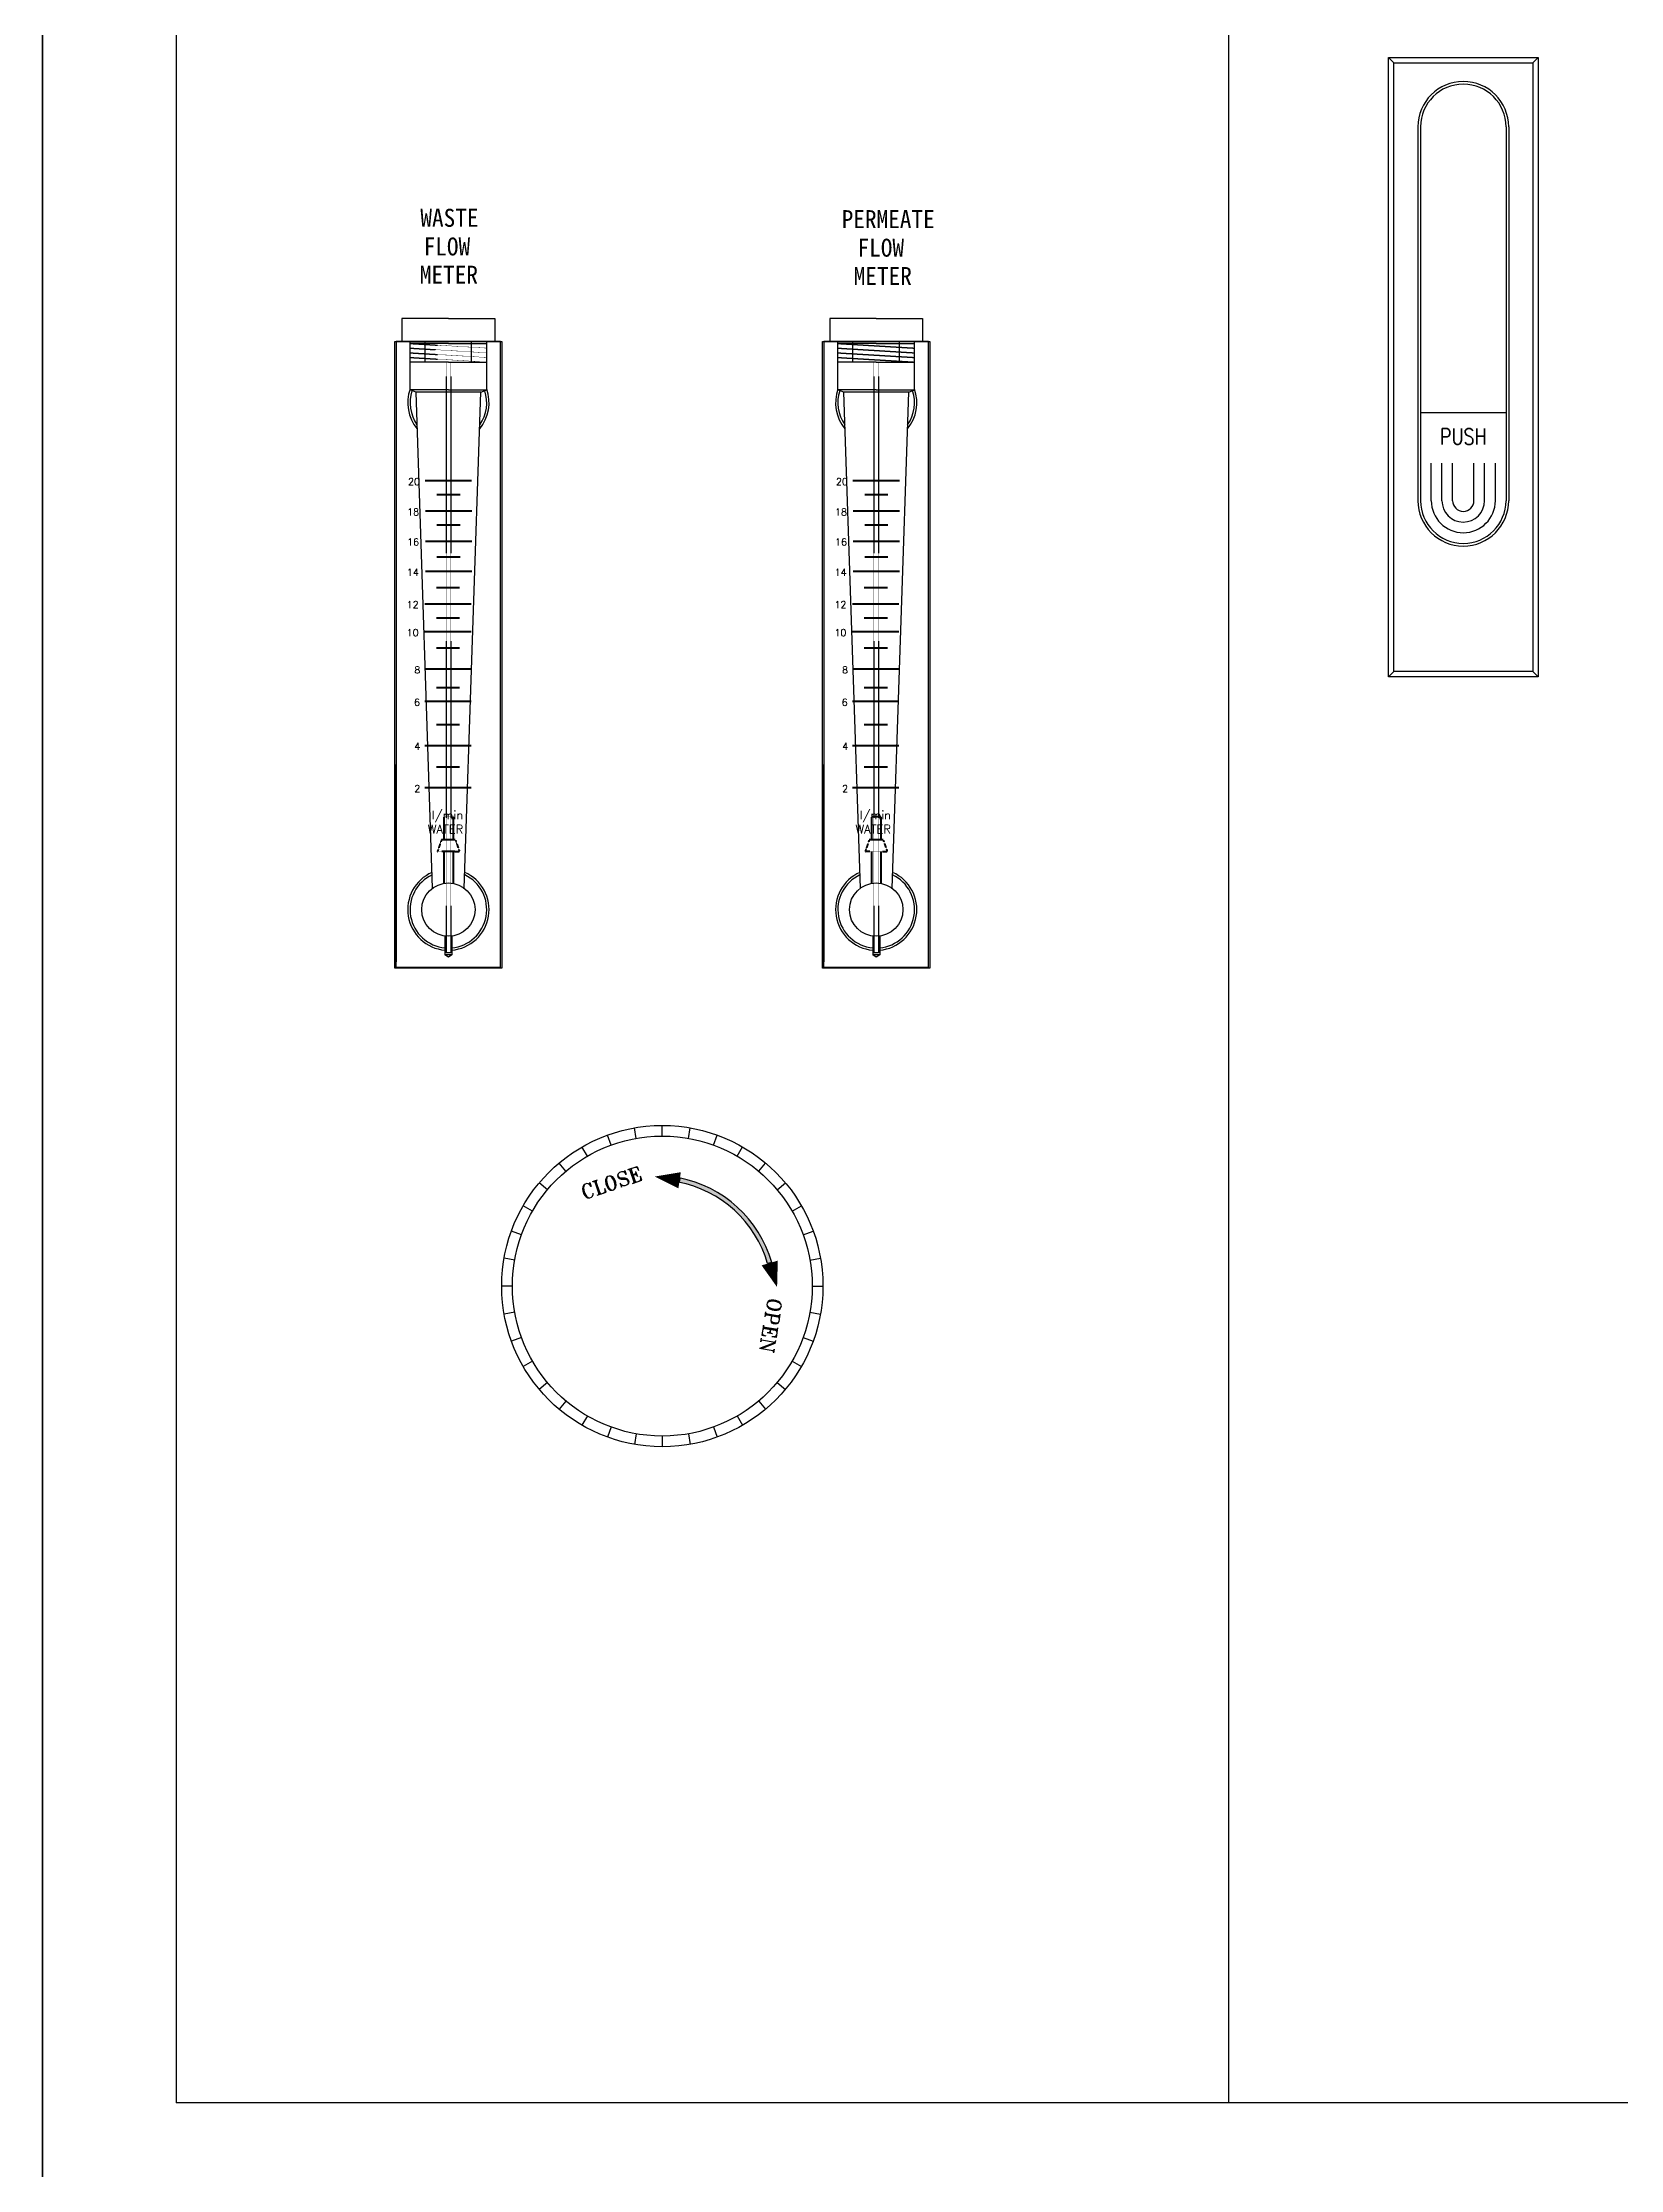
# Model space of a CAD drawing. Header units: millimetres. Extents: x 10903 to 284569, y 2319 to 62017.
# Drawn here: x 71410 to 73183, y 31184 to 33573 of the extents above; entities that cross this region are included whole.
import ezdxf
from ezdxf.enums import TextEntityAlignment as Align

# ---------------------------------------------------------------- set-up
doc = ezdxf.new("R2010")
doc.units = ezdxf.units.MM
doc.linetypes.add('HIDDEN', pattern=[0.375, 0.25, -0.125])
doc.layers.add('A', color=7, linetype='Continuous')
doc.styles.add('ROMANT', font='romant')
doc.styles.get("Standard").update_dxf_attribs({"font": 'simple.shx', "bigfont": 'whgtxt.shx'})
doc.styles.add('YYS', font='')
doc.styles.get('YYS').set_extended_font_data('GulimChe')

msp = doc.modelspace()

# ---------------------------------------------------------------- hatches: boundary and pattern name
at = {"layer": 'A', "linetype": 'Continuous'}
msp.add_hatch(color=5, dxfattribs=at).paths.add_polyline_path([(72125.3, 32292.6), (72126, 32297.4, -0.280022), (72229.2, 32202.7), (72224.5, 32201.4, 0.279501)])

# ---------------------------------------------------------------- linework, layer by layer
for p, q in [((71409.7, 35308.6), (71409.7, 25708.6)), ((71409.7, 31108.6), (71409.7, 35308.6)), ((71559.7, 35158.6), (71559.7, 31258.6)), ((72742.4, 35158.6), (72742.4, 31258.6)), ((76059.7, 31258.6), (71559.7, 31258.6))]:
    msp.add_line(p, q)
at = {"color": 5}
for p, q in [((72922.4, 33556.6), (73090.4, 33556.6)), ((72922.4, 32860.6), (72922.4, 33556.6)), ((72928.4, 33550.6), (72922.4, 33556.6)), ((73084.4, 33550.6), (73090.4, 33556.6)), ((73090.4, 33556.6), (73090.4, 32860.6)), ((72928.4, 32866.6), (72928.4, 33550.6)), ((72928.4, 33550.6), (73084.4, 33550.6)), ((73084.4, 33550.6), (73084.4, 32866.6)), ((72955.4, 33478.6), (72955.4, 33058.6)), ((72958.4, 33478.6), (72958.4, 33058.6)), ((73054.4, 33478.6), (73054.4, 33058.6)), ((73057.4, 33478.6), (73057.4, 33058.6)), ((72958.4, 33157.6), (73054.4, 33157.6)), ((72970.4, 33058.6), (72970.4, 33100.6)), ((72982.4, 33058.6), (72982.4, 33100.6)), ((72994.4, 33058.6), (72994.4, 33100.6)), ((73018.4, 33058.6), (73018.4, 33100.6)), ((73030.4, 33058.6), (73030.4, 33100.6)), ((73042.4, 33058.6), (73042.4, 33100.6)), ((72928.4, 32866.6), (72922.4, 32860.6)), ((73090.4, 32860.6), (72922.4, 32860.6)), ((73084.4, 32866.6), (72928.4, 32866.6)), ((73084.4, 32866.6), (73090.4, 32860.6))]:
    msp.add_line(p, q, dxfattribs=at)
for centre, radius, start, end in [((73006.4, 33478.6), 51, 0, 180), ((73006.4, 33478.6), 48, 0, 180), ((73006.4, 33058.6), 51, 180, 0), ((73006.4, 33058.6), 48, 180, 0), ((73006.4, 33058.6), 36, 180, 0), ((73006.4, 33058.6), 24, 180, 0), ((73006.4, 33058.6), 12, 180, 0)]:
    msp.add_arc(centre, radius, start, end, dxfattribs=at)
at = {"layer": 'A', "color": 5, "linetype": 'Continuous'}
for p, q in [((71865.8, 33263.4), (71813.6, 33263.4)), ((71813.6, 33263.4), (71813.6, 33237.3)), ((71865.8, 33263.4), (71918, 33263.4)), ((71918, 33263.4), (71918, 33237.3)), ((72346.6, 33263.4), (72294.4, 33263.4)), ((72294.4, 33263.4), (72294.4, 33237.3)), ((72346.6, 33263.4), (72398.8, 33263.4)), ((72398.8, 33263.4), (72398.8, 33237.3)), ((71924.5, 33237.3), (71807.1, 33237.3)), ((71807.1, 33237.3), (71807.1, 32540.4)), ((71822.8, 33183), (71822.8, 33237.3)), ((71865.8, 33235.2), (71822.8, 33235.2)), ((71865.8, 33235.2), (71908.9, 33235.2)), ((71908.9, 33183), (71908.9, 33237.3)), ((71924.5, 32534.4), (71924.5, 33237.3)), ((72405.3, 33237.3), (72287.9, 33237.3)), ((72287.9, 33237.3), (72287.9, 32540.4)), ((72303.5, 33183), (72303.5, 33237.3)), ((72346.6, 33235.2), (72303.5, 33235.2)), ((72346.6, 33235.2), (72389.7, 33235.2)), ((72389.7, 33183), (72389.7, 33237.3)), ((72405.3, 32534.4), (72405.3, 33237.3)), ((71865.8, 33214.3), (71822.8, 33214.3)), ((71865.8, 33214.3), (71908.9, 33214.3)), ((72346.6, 33214.3), (72303.5, 33214.3)), ((72346.6, 33214.3), (72389.7, 33214.3)), ((71865.8, 33183), (71822.8, 33183)), ((71829.4, 33180.4), (71822.8, 33183)), ((71848, 32623.3), (71829.4, 33180.4)), ((71902.3, 33180.4), (71829.4, 33180.4)), ((71865.8, 33183), (71908.9, 33183)), ((71883.6, 32623.3), (71902.3, 33180.4)), ((71902.3, 33180.4), (71908.9, 33183)), ((72346.6, 33183), (72303.5, 33183)), ((72310.1, 33180.4), (72303.5, 33183)), ((72328.8, 32623.3), (72310.1, 33180.4)), ((72383.1, 33180.4), (72310.1, 33180.4)), ((72346.6, 33183), (72389.7, 33183)), ((72364.4, 32623.3), (72383.1, 33180.4)), ((72383.1, 33180.4), (72389.7, 33183)), ((71807.1, 32534.4), (71807.1, 32762.2)), ((72287.9, 32534.4), (72287.9, 32762.2)), ((71861.9, 32569.3), (71861.9, 32548.2)), ((71868.4, 32550.4), (71863.2, 32550.4)), ((71869.7, 32569.3), (71869.7, 32548.2)), ((72342.7, 32569.3), (72342.7, 32548.2)), ((72349.2, 32550.4), (72344, 32550.4)), ((72350.5, 32569.3), (72350.5, 32548.2)), ((71807.1, 32534.4), (71924.5, 32534.4)), ((71865.8, 32545.6), (71861.9, 32548.2)), ((71869.7, 32548.2), (71861.9, 32548.2)), ((71869.7, 32548.2), (71865.8, 32545.6)), ((72287.9, 32534.4), (72405.3, 32534.4)), ((72346.6, 32545.6), (72342.7, 32548.2)), ((72350.5, 32548.2), (72342.7, 32548.2)), ((72350.5, 32548.2), (72346.6, 32545.6)), ((72048.6, 32334.4), (72044.5, 32345.7)), ((72076.9, 32342), (72074.9, 32353.9)), ((72106.2, 32344.6), (72106.2, 32356.6)), ((72135.5, 32342), (72137.6, 32353.9)), ((72163.8, 32334.4), (72167.9, 32345.7)), ((71997.9, 32305.2), (71990.2, 32314.4)), ((72022, 32322), (72015.9, 32332.4)), ((72190.4, 32322), (72196.5, 32332.4)), ((72214.5, 32305.2), (72222.2, 32314.4)), ((71977.1, 32284.4), (71967.9, 32292.1)), ((72126, 32297.4), (72125.3, 32292.6)), ((72235.3, 32284.4), (72244.5, 32292.1)), ((71960.3, 32260.3), (71949.9, 32266.3)), ((72252.1, 32260.3), (72262.5, 32266.3)), ((71947.9, 32233.7), (71936.6, 32237.8)), ((72264.5, 32233.7), (72275.8, 32237.8)), ((71940.3, 32205.3), (71928.4, 32207.4)), ((72229.2, 32202.7), (72224.5, 32201.4)), ((72272.1, 32205.3), (72284, 32207.4)), ((71937.7, 32176.1), (71925.7, 32176.1)), ((72274.7, 32176.1), (72286.7, 32176.1)), ((71940.3, 32146.8), (71928.4, 32144.7)), ((72272.1, 32146.8), (72284, 32144.7)), ((71947.9, 32118.5), (71936.6, 32114.4)), ((72264.5, 32118.5), (72275.8, 32114.4)), ((71960.3, 32091.9), (71949.9, 32085.8)), ((72252.1, 32091.9), (72262.5, 32085.8)), ((71977.1, 32067.8), (71967.9, 32060.1)), ((71997.9, 32047), (71990.2, 32037.8)), ((72214.5, 32047), (72222.2, 32037.8)), ((72235.3, 32067.8), (72244.5, 32060.1)), ((72022, 32030.2), (72015.9, 32019.8)), ((72190.4, 32030.2), (72196.5, 32019.8)), ((72048.6, 32017.8), (72044.5, 32006.5)), ((72076.9, 32010.2), (72074.9, 31998.3)), ((72106.2, 32007.6), (72106.2, 31995.6)), ((72135.5, 32010.2), (72137.6, 31998.3)), ((72163.8, 32017.8), (72167.9, 32006.5))]:
    msp.add_line(p, q, dxfattribs=at)
at = {"layer": 'A', "color": 5}
for p, q in [((71805.6, 32533.3), (71805.6, 33237.3)), ((71805.6, 33237.3), (71926, 33237.3)), ((71805.6, 32533.3), (71805.6, 33237.3)), ((71805.6, 33237.3), (71926, 33237.3)), ((71926, 33237.3), (71926, 32533.3)), ((71926, 33237.3), (71926, 32533.3)), ((72286.4, 32533.3), (72286.4, 33237.3)), ((72286.4, 33237.3), (72406.8, 33237.3)), ((72406.8, 33237.3), (72406.8, 32533.3)), ((71926, 32533.3), (71805.6, 32533.3)), ((71926, 32533.3), (71805.6, 32533.3)), ((72406.8, 32533.3), (72286.4, 32533.3))]:
    msp.add_line(p, q, dxfattribs=at)
at = {"layer": 'A', "color": 5, "linetype": 'HIDDEN'}
for p, q in [((71822.8, 33235.2), (71908.9, 33230)), ((71822.8, 33230), (71908.9, 33224.7)), ((71822.8, 33224.7), (71908.9, 33219.5)), ((71822.8, 33219.5), (71908.9, 33214.3)), ((71839.7, 33214.3), (71839.7, 33237.3)), ((71891.9, 33214.3), (71891.9, 33237.3)), ((72303.5, 33235.2), (72389.7, 33230)), ((72303.5, 33230), (72389.7, 33224.7)), ((72303.5, 33224.7), (72389.7, 33219.5)), ((72303.5, 33219.5), (72389.7, 33214.3)), ((72320.5, 33214.3), (72320.5, 33237.3)), ((72372.7, 33214.3), (72372.7, 33237.3)), ((71863.2, 33214.3), (71863.2, 32550.4)), ((71868.4, 33214.3), (71868.4, 32550.4)), ((72344, 33214.3), (72344, 32550.4)), ((72349.2, 33214.3), (72349.2, 32550.4))]:
    msp.add_line(p, q, dxfattribs=at)
at = {"layer": 'A', "color": 5, "linetype": 'Continuous', "lineweight": 50}
for p, q in [((71891.9, 33080.7), (71839.7, 33080.7)), ((72372.7, 33080.7), (72320.5, 33080.7)), ((71879, 33065), (71852.9, 33065)), ((72359.8, 33065), (72333.7, 33065)), ((71892.1, 33046.7), (71839.9, 33046.7)), ((71879, 33031.1), (71852.9, 33031.1)), ((72372.8, 33046.7), (72320.6, 33046.7)), ((72359.8, 33031.1), (72333.7, 33031.1)), ((71892.1, 33012.8), (71839.9, 33012.8)), ((72372.8, 33012.8), (72320.6, 33012.8)), ((71879, 32995.1), (71852.9, 32995.1)), ((72359.8, 32995.1), (72333.7, 32995.1)), ((71892.1, 32978.9), (71839.9, 32978.9)), ((71878.4, 32960.7), (71852.3, 32960.7)), ((72372.8, 32978.9), (72320.6, 32978.9)), ((72359.2, 32960.7), (72333.1, 32960.7)), ((71891.5, 32942.4), (71839.3, 32942.4)), ((72372.2, 32942.4), (72320, 32942.4)), ((71891.5, 32911.1), (71839.3, 32911.1)), ((71878.4, 32926.7), (71852.3, 32926.7)), ((72372.2, 32911.1), (72320, 32911.1)), ((72359.2, 32926.7), (72333.1, 32926.7)), ((71878.4, 32892.8), (71852.3, 32892.8)), ((72359.2, 32892.8), (72333.1, 32892.8)), ((71891.5, 32869.3), (71839.3, 32869.3)), ((72372.2, 32869.3), (72320, 32869.3)), ((71878.4, 32848.4), (71852.3, 32848.4)), ((72359.2, 32848.4), (72333.1, 32848.4)), ((71891.5, 32832.8), (71839.3, 32832.8)), ((72372.2, 32832.8), (72320, 32832.8)), ((71878.4, 32806.7), (71852.3, 32806.7)), ((72359.2, 32806.7), (72333.1, 32806.7)), ((71891.5, 32783.2), (71839.3, 32783.2)), ((72372.2, 32783.2), (72320, 32783.2)), ((71878.4, 32759.3), (71852.3, 32759.3)), ((72359.2, 32759.3), (72333.1, 32759.3)), ((71891.5, 32735.8), (71839.3, 32735.8)), ((72372.2, 32735.8), (72320, 32735.8))]:
    msp.add_line(p, q, dxfattribs=at)
at = {"layer": 'A', "color": 5, "linetype": 'HIDDEN', "lineweight": 40}
for p, q in [((71860.6, 32703), (71860.6, 32677.4)), ((71870.5, 32703.5), (71861.1, 32703.5)), ((71871, 32703), (71871, 32677.4)), ((72341.4, 32703), (72341.4, 32677.4)), ((72351.3, 32703.5), (72341.9, 32703.5)), ((72351.8, 32703), (72351.8, 32677.4)), ((71857.9, 32677.1), (71853.7, 32665)), ((71873.3, 32677.4), (71858.4, 32677.4)), ((71871, 32677.4), (71860.6, 32677.4)), ((71873.8, 32677.1), (71878, 32665)), ((72338.6, 32677.1), (72334.4, 32665)), ((72354.1, 32677.4), (72339.1, 32677.4)), ((72351.8, 32677.4), (72341.4, 32677.4)), ((72354.5, 32677.1), (72358.8, 32665)), ((71858.6, 32664.4), (71854.1, 32664.4)), ((71873, 32664.4), (71858.6, 32664.4)), ((71860.6, 32664.4), (71860.6, 32628.7)), ((71871, 32664.4), (71871, 32628.7)), ((71873, 32664.4), (71877.5, 32664.4)), ((72339.4, 32664.4), (72334.9, 32664.4)), ((72353.8, 32664.4), (72339.4, 32664.4)), ((72341.4, 32664.4), (72341.4, 32628.7)), ((72351.8, 32664.4), (72351.8, 32628.7)), ((72353.8, 32664.4), (72358.3, 32664.4))]:
    msp.add_line(p, q, dxfattribs=at)
at = {"layer": 'A', "color": 5, "linetype": 'Continuous'}
for centre, radius in [((71865.8, 32599.1), 30), ((72346.6, 32599.1), 30), ((72106.2, 32176.1), 180.5), ((72106.2, 32176.1), 168.5)]:
    msp.add_circle(centre, radius, dxfattribs=at)
for centre, radius, start, end in [((71865.8, 33168.6), 45.7, 160.537, 219.6211), ((71865.8, 33168.6), 43.1, 161.7341, 214.8933), ((71865.8, 33168.6), 45.7, 320.3789, 19.463), ((71865.8, 33168.6), 43.1, 325.1067, 18.2659), ((72346.6, 33168.6), 45.7, 160.537, 219.6211), ((72346.6, 33168.6), 43.1, 161.7341, 214.8933), ((72346.6, 33168.6), 45.7, 320.3789, 19.463), ((72346.6, 33168.6), 43.1, 325.1067, 18.2659), ((71865.8, 32599.1), 45.7, 113.7117, 265.0829), ((71865.8, 32599.1), 43.1, 115.1069, 265.0829), ((71865.8, 32599.1), 43.1, 274.9171, 64.8931), ((71865.8, 32599.1), 45.7, 274.9171, 66.2883), ((72346.6, 32599.1), 45.7, 113.7117, 265.0829), ((72346.6, 32599.1), 43.1, 115.1069, 265.0829), ((72346.6, 32599.1), 43.1, 274.9171, 64.8931), ((72346.6, 32599.1), 45.7, 274.9171, 66.2883), ((72099.7, 32165.2), 130, 16.1932, 79.191), ((72099.7, 32165.2), 134.8, 16.1932, 79.191)]:
    msp.add_arc(centre, radius, start, end, dxfattribs=at)
at = {"layer": 'A', "color": 5, "linetype": 'HIDDEN', "lineweight": 40}
for centre, start, end in [((71861.1, 32703), 90, 180), ((71870.5, 32703), 0, 90), ((72341.9, 32703), 90, 180), ((72351.3, 32703), 0, 90), ((71858.4, 32676.9), 90, 160.6483), ((71873.3, 32676.9), 19.3517, 90), ((72339.1, 32676.9), 90, 160.6483), ((72354.1, 32676.9), 19.3517, 90), ((71854.1, 32664.9), 160.6483, 270), ((71877.5, 32664.9), 270, 19.3517), ((72334.9, 32664.9), 160.6483, 270), ((72358.3, 32664.9), 270, 19.3517)]:
    msp.add_arc(centre, 0.522, start, end, dxfattribs=at)
at = {"layer": 'A', "color": 5, "linetype": 'Continuous'}
for points in [[(72124.3, 32285.9), (72127, 32304.1), (72097.6, 32299.2)], [(72217.8, 32199.4), (72236, 32204.7), (72235.2, 32174.9)]]:
    msp.add_solid(points, dxfattribs=at)

# ---------------------------------------------------------------- texts
at = {"color": 5, "style": 'ROMANT', "width": 0.8}
msp.add_text('PUSH', height=18, dxfattribs=at).set_placement((73006.4, 33130.6), align=Align.MIDDLE)
at = {"layer": 'A', "color": 5, "style": 'YYS'}
for s, p in [('WASTE', (71834.3, 33366.3)), ('PERMEATE', (72307.8, 33364.8)), ('FLOW', (71838, 33334.1)), ('FLOW', (72325.6, 33332.7)), ('METER ', (71833.7, 33302.4)), ('METER ', (72321.3, 33300.9))]:
    msp.add_text(s, height=20.22, dxfattribs=at).set_placement(p)
at = {"layer": 'A', "color": 5}
for s, height, p in [('20', 7.83, (71820.5, 33075.9)), ('20', 7.83, (72301.3, 33075.9)), ('18', 7.83, (71819.5, 33042)), ('18', 7.83, (72300.3, 33042)), ('16', 7.83, (71819.5, 33008.1)), ('16', 7.83, (72300.3, 33008.1)), ('14', 7.83, (71819.1, 32974.2)), ('14', 7.83, (72299.9, 32974.2)), ('12', 7.83, (71818.9, 32937.7)), ('12', 7.83, (72299.7, 32937.7)), ('10', 7.83, (71818.9, 32906.4)), ('10', 7.83, (72299.7, 32906.4)), ('8', 7.83, (71827.5, 32864.6)), ('8', 7.83, (72308.3, 32864.6)), ('6', 7.83, (71827.1, 32828.1)), ('6', 7.83, (72307.9, 32828.1)), ('4', 7.83, (71827.6, 32778.5)), ('4', 7.83, (72308.3, 32778.5)), ('2', 7.83, (71827.5, 32731.1)), ('2', 7.83, (72308.3, 32731.1)), ('WATER', 9.47, (71842.6, 32684.8)), ('I/min', 9.47, (71847.1, 32700.6)), ('WATER', 9.47, (72323.3, 32684.8)), ('I/min', 9.47, (72327.9, 32700.6))]:
    msp.add_text(s, height=height, dxfattribs=at).set_placement(p)
at = {"layer": 'A', "color": 5, "style": 'ROMANT'}
for s, rotation, p in [('CLOSE', 18.7399, (72049, 32292.1)), ('OPEN', 260.43, (72228, 32131.7))]:
    msp.add_text(s, height=16.25, rotation=rotation, dxfattribs=at).set_placement(p, align=Align.MIDDLE)

doc.saveas('drawing.dxf')
